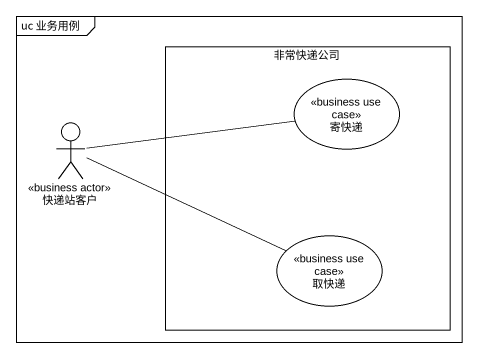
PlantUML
@startuml
mainframe uc 业务用例
rectangle 非常快递公司 {
  usecase 寄快递 <<business use case>>
  usecase 取快递 <<business use case>>
}
actor 快递站客户 <<business actor>>
快递站客户 -right- 寄快递
快递站客户 -right- 取快递
@enduml
